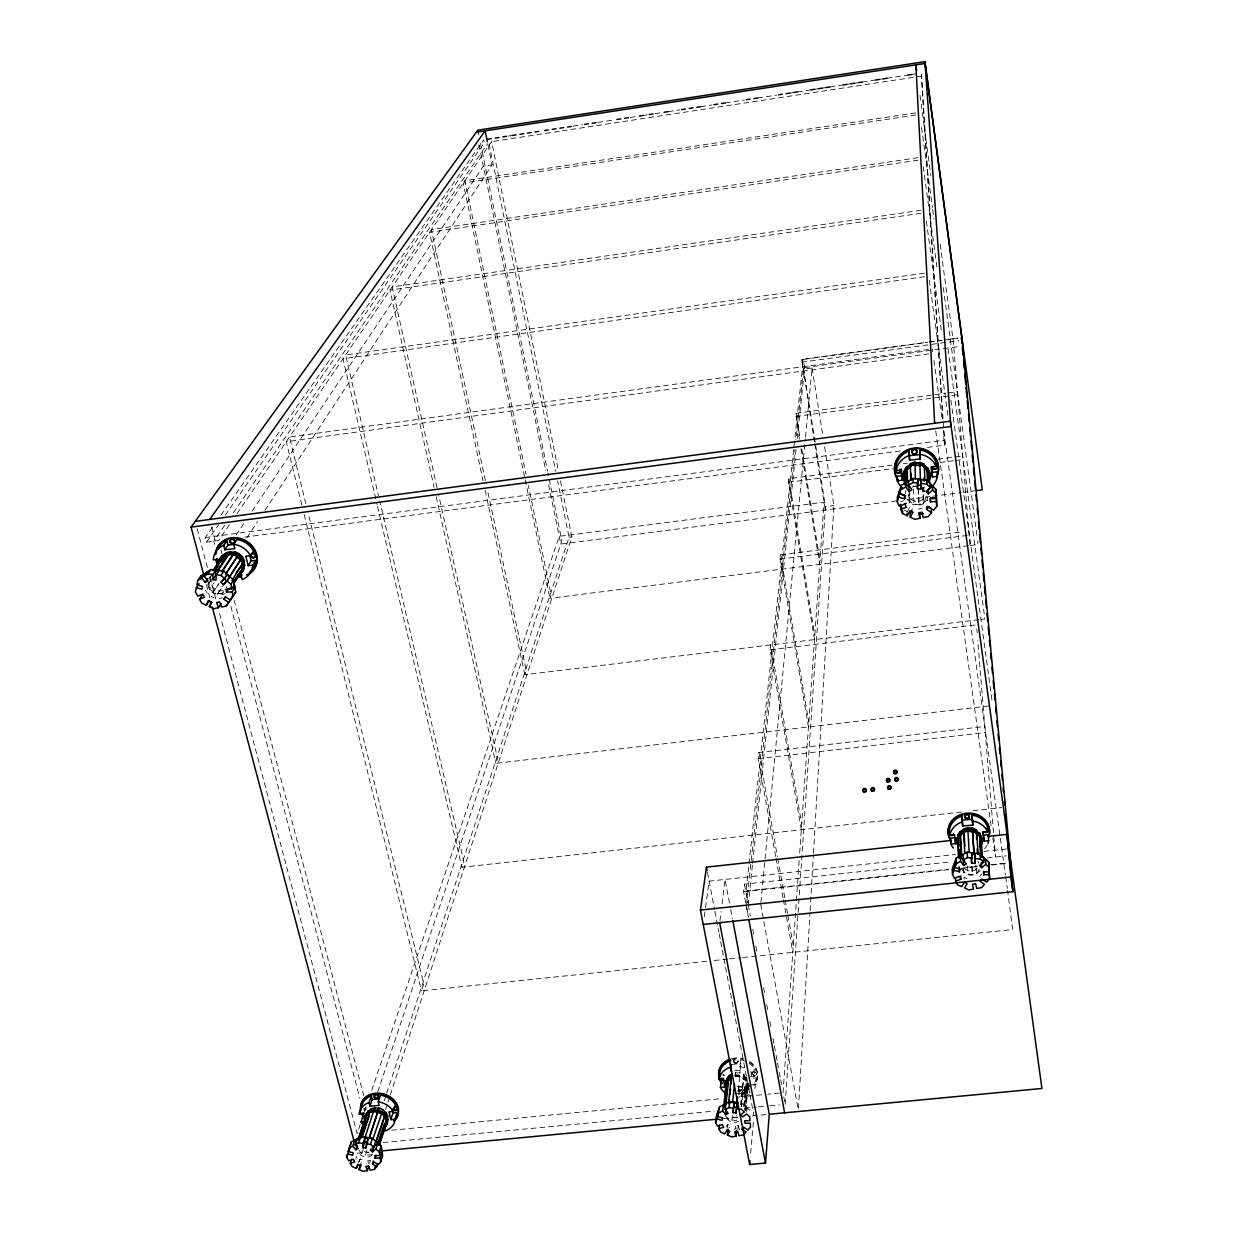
<?xml version="1.0" encoding="UTF-8"?>
<svg xmlns="http://www.w3.org/2000/svg" width="1233" height="1233" viewBox="0 0 1233 1233"><rect width="100%" height="100%" fill="white"/><g stroke="black" fill="none" stroke-linecap="round" stroke-linejoin="round"><path stroke-width="0.75" stroke-dasharray="5 3.75" d="M725.42 1115.603L727.886 1118.824L736.301 1120.828L736.841 1115.387M746.52 1081.202L739.6 1076.733L735.253 1076.44M735.346 1075.546L739.692 1075.839L746.612 1080.293M735.084 1072.833L739.97 1072.972L743.931 1074.652L740.54 1104.46L743.561 1107.28L746.874 1077.426L744.115 1106.864L745.657 1110.394L748.046 1084.67M744.902 1110.332L747.383 1083.715L747.892 1088.307L746.073 1091.544L742.898 1093.887L738.86 1094.38M738.952 1093.471L742.99 1092.977L746.165 1090.635L747.229 1087.352M739.23 1090.589L743.268 1090.095L741.649 1107.018M798.491 1108.467L809.989 912.605M810.112 910.678L813.379 854.993M813.487 853.066L833.909 505.515L824.353 445.236M905.515 493.662L905.716 490.58M785.19 1104.336L825.447 506.609L833.909 505.515M913.499 486.835L915.58 486.172M909.183 488.777L909.492 502.987L913.961 504.991L914.023 504.205L919.001 504.467L918.939 505.268L923.671 503.742L923.085 487.759M799.169 860.742L783.047 1092.762L767.774 1094.226M799.693 853.066L824.06 502.155L559.196 536.34L371.303 1091.652M963.281 868.541L963.482 872.347L967.689 874.166L972.375 874.474L976.829 873.195L976.32 865.581M756.461 1074.282A2.219 1.849 7.2 0 0 753.425 1072.217A2.219 1.849 7.2 0 0 752.931 1075.392A2.219 1.849 7.2 0 0 756.461 1074.282L756.538 1073.404A2.219 1.849 7.2 0 0 753.502 1071.323A2.219 1.849 7.2 0 0 753.009 1074.498A2.219 1.849 7.2 0 0 756.538 1073.404M754.596 1088.431A18.557 15.474 7.6 0 0 755.798 1084.547L756.399 1077.842L752.007 1078.197L750.681 1070.198L755.074 1069.843L754.473 1076.532L750.065 1076.887M750.666 1153.256L753.61 1119.472M757.54 1077.673L757.617 1076.779M752.068 1073.635L752.161 1072.756M745.086 1110.394L747.491 1084.47M745.826 1110.44L748.231 1084.516L746.427 1087.753L744.578 1110.162M748.909 1086.689L749.001 1085.78M746.689 1112.074L747.028 1108.313L744.917 1106.402M748.832 1094.596A18.557 15.474 7.6 0 1 744.67 1096.476L744.686 1086.057L735.269 1086.797M737.858 1129.459L738.228 1125.667L735.3 1126.161L734.93 1129.952M741.31 1104.737L744.085 1073.034M741.48 1106.109L741.773 1103.073L750.265 1110.717M760.9 902.402L805.303 438.871M805.488 436.96L812.085 368.004L803.454 369.176L795.932 439.842M738.844 1094.996L739.399 1088.97M734.575 1070.783L740.278 1070.321L740.309 1059.933A18.48 15.428 7.6 0 1 744.979 1061.135M738.29 1090.388L740.139 1071.369M740.278 1070.321L740.309 1059.933M735.222 1077.056L735.639 1072.679M731.893 1120.52L732.479 1114.447M737.997 1061.675L738.089 1060.796M752.407 865.242L748.385 903.512L746.073 890.997L803.361 359.389L927.139 342.389M752.608 863.331L796.025 449.906M797.227 438.424L804.671 367.619L803.361 359.389M733.573 1061.443L733.666 1060.565M727.254 1128.103L727.64 1124.326L730.368 1125.544L728.842 1128.118M746.597 903.943L794.915 449.398M745.734 903.018L743.638 891.675L744.47 884.123L950.92 861.852M775.665 856.442L758.203 758.649L758.881 752.515L984.813 726.484M801.311 829.732L770.132 649.791L770.687 644.72L801.712 824.014M808.447 726.977L780.057 559.073L780.535 554.804L963.112 531.731M814.52 639.603L788.473 482.288L788.873 478.666L892.014 465.18M799.385 439.241L796.025 413.348L946.035 393.188M814.381 441.799L801.928 359.435L927.617 342.173M719.918 920.82L721.089 911.418M722.014 903.881L725.066 879.422L730.368 907.611M704.243 916.92L705.261 909.384M705.523 907.503L709.129 881.148L955.452 854.484M385.575 1109.423L387.362 1103.936M387.963 1102.102L389.751 1096.615M390.337 1094.796L571.819 536.864L560.368 480.408M369.53 1163.104L370.439 1160.268L367.65 1160.746L366.725 1163.582M706.555 961.293L421.486 990.839L423.751 983.919L308.25 513.529M961.509 812.023L461.913 867.261L463.808 861.482L380.211 503.141M988.696 705.985L495.913 763.35L497.516 758.449L438.763 495.435M979.002 619.644L524.888 674.728L526.275 670.536L487.513 490.41M968.475 545.726L549.903 598.282L551.105 594.63L528.371 485.509M363.242 1149.433L361.546 1153.456L365.538 1155.105L367.295 1149.048M384.28 1100.699L386.068 1095.212M386.669 1093.378L569.076 537.218L557.609 480.839M359.204 1161.794L360.144 1158.958L362.856 1160.13L361.546 1162.627M377.791 1091.791L561.863 540.825L547.991 473.01M355.798 1159.02L356.738 1156.184M360.206 1124.419L357.138 1133.528L218.842 610.689M364.521 1111.673L366.371 1106.217M364.567 1110.517L365.708 1107.172L366.432 1110.27M358.187 1162.704L360.144 1158.958M907.134 511.834L909.877 506.917L912.913 508.366M726.114 1126.9L727.64 1124.326M225.007 593.643L222.171 594.583L225.1 589.251M219.058 583.24L213.047 592.41L217.47 594.321L223.45 585.136M217.47 594.321L222.418 585.922M213.047 592.41L218.595 584.272M246.97 537.727L257.543 521.667M264.941 510.416L492.059 164.914L487.667 143.398M211.614 578.894L207.545 584.997L209.564 589.127L214.126 582.546M207.545 584.997L211.398 580.466M209.132 579.14L211.151 576.104M236.135 535.03L244.689 522.253M252.179 511.079L483.351 166.224L492.059 164.914M229.461 524.672L218.58 540.563L206.512 542.15L205.294 537.526L213.001 526.522M237.075 513.544L491.628 141.625L558.457 470.991M224.668 525.366L213.756 541.195L214.727 544.924M233.391 512.681L487.621 143.644M206.512 542.15L218.595 524.78M225.192 515.317L484.353 142.735L483.752 139.807L219.613 517.089M979.742 876.262L981.73 874.074M209.487 577.244L212.646 574.331M209.564 589.127L213.586 591.917M909.492 502.987L909.923 493.585M923.671 503.742L923.101 503.156L926.846 500.089L926.707 496.545M361.546 1153.456L358.942 1150.327M963.482 872.347L963.882 868.094M976.829 873.195L980.374 870.544M900.614 501.8L903.388 500.721M372.412 1154.689L365.538 1155.105M219.274 598.514L222.325 597.851M918.477 509.013L921.822 508.304M508.489 136.031L512.296 135.46M573.145 126.167L582.67 124.718M597.882 122.391L614.99 119.771M630.217 117.459L639.727 116.01M643.518 115.424L647.325 114.839M654.939 113.683L664.448 112.234M668.255 111.648L679.66 109.907M700.591 106.716L711.996 104.975M725.312 102.94L744.331 100.043M757.648 98.008L776.667 95.095M789.983 93.076L793.775 92.49M797.581 91.905L810.898 89.87M814.705 89.3L818.512 88.714M822.303 88.129L826.11 87.558M829.917 86.973L843.233 84.938M847.04 84.368L850.847 83.782M854.639 83.197L858.445 82.626M862.252 82.041L875.569 80.006M879.376 79.421L883.167 78.85M886.974 78.265L907.904 75.074M911.696 74.489L917.414 73.626M493.709 141.302L560.476 131.13M562.248 130.852L921.621 76.061L921.205 73.04L942.659 419.097M915.687 112.897L464.872 180.712L526.013 474.212M915.795 115.023L463.269 183.054L524.811 478.034M918.123 157.654L431.396 229.615L485.494 481.04M918.246 160.151L429.531 232.343L483.105 480.839M920.989 210.304L392.186 286.919L437.083 487.929M921.143 213.263L389.982 290.125L434.124 487.297M924.396 273.156L345.625 354.934L378.454 495.635M924.596 276.716L343.005 358.772L377.098 504.59M929.512 341.911L940.949 340.339M948.562 339.291L958.087 337.981M929.05 342.127L942.382 340.293M944.278 340.031L959.521 337.934M801.635 362.178L958.611 340.647M928.541 349.494L289.462 437.006L305.954 504.205M804.671 367.619L960.63 346.273M928.788 353.856L286.256 441.691L301.9 505.191M947.93 392.942L957.425 391.662M795.686 416.477L957.687 394.745M205.294 537.526L943.969 440.243L943.368 430.641M244.658 537.141L900.784 450.908M927.478 447.409L944.648 445.144L921.621 76.061M903.481 463.685L907.288 463.192M937.851 459.185L962.68 455.948M788.473 482.288L892.8 468.679M940.209 462.498L953.494 460.757M955.39 460.51L962.973 459.524M569.076 537.218L571.819 536.864M896.391 500.906L560.784 544.061L548.069 481.995M907.827 499.427L930.715 496.483M932.626 496.236L961.216 492.568M963.127 492.321L974.579 490.842M780.057 559.073L969.169 535.214M970.386 545.479L978.031 544.524L977.707 540.979M980.913 619.413L984.72 618.951L984.35 614.851L947.93 347.814M770.132 649.791L976.49 624.807M758.203 758.649L985.306 732.556M972.991 810.744L1001.705 807.569M984.104 851.386L1008.918 848.705M987.248 857.937L1006.513 855.856M746.073 890.997L948.824 869.219M966.04 867.369L977.507 866.136M990.9 864.687L1006.205 863.054M743.638 891.675L949.795 869.527M961.262 868.294L976.521 866.66M991.794 865.011L1007.068 863.377M714.215 960.492L727.609 959.104M729.52 958.904L741.002 957.717M742.913 957.517L1012.678 929.559L1007.561 890.303M391.508 1130.229L721.937 1098.618M739.122 1096.969L765.863 1094.411M383.078 1142.544L714.339 1111.072M744.979 1108.159L756.476 1107.064M758.387 1106.88L767.959 1105.97M769.87 1105.785L779.441 1104.876M357.262 1153.225L368.775 1152.131M723.571 1118.578L738.921 1117.129M752.346 1115.865L769.269 1114.262M731.477 1064.418L740.941 1063.663M751.406 1084.901L755.798 1084.547M734.591 1093.532L744.054 1092.792M918.446 486.943L913.545 486.064M217.44 593.582L222.14 593.844M210.982 596.495L213.987 597.882M966.888 878.62L964.052 877.31L964.237 880.67M904.066 510.061L907.118 511.51M743.268 1090.095L746.427 1087.753M743.376 1075.053L746.335 1077.827M961.016 868.818L964.098 871.901M906.825 499.011L910.124 502.463M926.846 500.089L927.416 500.675L927.278 497.13M205.418 590.114L207.159 593.196M367.65 1160.746L368.682 1163.536M738.228 1125.667L739.523 1129.983M735.3 1126.161L736.163 1129.043M197.172 528.772L207.915 569.399M209.98 577.198L215.883 599.531M206.358 584.719L209.81 597.712M221.015 549.872L221.986 553.602M234.178 600.178L363.766 1095.798M211.629 526.861L215.975 543.491M230.848 606.389L359.836 1098.11M304.197 514.531L421.486 990.839M377.545 506.47L461.913 867.261M436.22 496.699L495.913 763.35M485.124 490.256L524.888 674.728M525.212 479.914L549.903 598.282M477.818 130.174L478.974 135.815M480.516 143.352L547.606 471.129M478.943 144.723L545.757 470.713M489.1 143.937L555.698 471.438M707.449 872.394L714.539 909.522M714.909 911.418L718.885 932.225M719.24 934.121L720.319 939.793M720.689 941.688L743.453 1060.858M743.823 1062.738L749.602 1093.008M749.957 1094.904L753.933 1115.711M730.722 909.492L732.494 918.878M744.47 884.123L747.938 902.941M748.292 904.822L750.388 916.119M752.824 929.297L753.856 934.938M755.952 946.235L757 951.876M763.612 987.633L764.66 993.289M766.741 1004.571L767.789 1010.228M769.87 1021.525L770.918 1027.166M773.014 1038.463L774.047 1044.104M774.401 1045.985L775.788 1053.521M776.143 1055.402L777.191 1061.043M777.53 1062.923L778.932 1070.46M779.271 1072.34L780.319 1077.981M780.674 1079.861L781.707 1085.518M783.803 1096.8L784.851 1102.456M746.736 907.735L748.493 917.182M746.088 904.899L748.184 916.242M760.715 904.328L798.367 1110.378M758.881 752.515L777.422 856.565M777.761 858.461L784.851 898.179M785.19 900.075L787.548 913.314M787.887 915.21L793.281 945.464M776.004 858.322L783.063 897.809M783.402 899.689L792.804 952.354M780.535 554.804L808.786 722.137M744.686 1086.057L745.318 1089.741A18.48 15.428 7.6 0 0 749.448 1087.86M788.873 478.666L814.797 635.457M796.025 413.348L800.017 437.931M801.866 449.274L819.991 560.815M800.926 448.72L819.729 564.406M801.928 359.435L825.54 506.871M814.689 443.695L825.324 510.046M812.085 368.004L822.858 435.819M935.724 430.841L991.486 828.499M992.812 838.024L995.493 857.043L977.769 640.42M929.266 280.23L947.9 415.413M933.951 360.406L942.166 419.497M943.754 430.934L1005.45 875.045M1005.712 876.956L1007.299 888.392M943.969 440.243L944.648 445.144M923.224 166.625L937.003 267.715M926.353 221.169L941.75 333.449M950.874 400.062L992.087 700.745M920.003 95.388L930.853 175.471M940.147 244.119L953.309 341.371L970.094 546.481M921.56 127.569L932.425 207.576M932.687 209.487L933.982 219.012M943.291 287.597L977.199 537.172M923.733 486.989L924.288 491.597L924.118 487.02M976.829 628.922L977.137 632.76M975.796 865.057L976.305 872.671M971.943 866.167L972.421 873.781M971.881 866.861L972.375 874.474M967.288 865.874L967.689 874.166M932.364 348.97L932.518 351.883M208.115 580.666L208.346 585.043M922.531 487.174L923.101 503.156M918.493 488.468L919.001 504.467M918.446 489.254L918.939 505.268M913.545 488.977L913.961 504.991M908.844 497.778L908.783 494.618A8.539 7.907 -1.9 0 0 925.135 496.498M739.646 1066.591A18.557 15.474 7.6 0 1 744.347 1067.793M752.022 1072.941A18.557 15.474 7.6 0 1 754.473 1076.532M756.399 1077.842A18.48 15.428 7.6 0 1 753.717 1084.038M749.186 1063.293A18.48 15.428 7.6 0 1 755.074 1069.843M749.618 1061.474A19.574 16.353 7.6 0 1 754.01 1084.562M749.155 1088.323A19.574 16.353 7.6 0 1 737.92 1090.696M731.724 1058.592A19.574 16.353 7.6 0 1 743.499 1058.746M749.541 1062.368A19.589 16.353 7.6 0 1 753.933 1085.456M749.063 1089.217A19.589 16.353 7.6 0 1 737.843 1091.59M731.631 1059.471A19.589 16.353 7.6 0 1 743.422 1059.64M738.274 1088.277A2.204 1.849 7.5 0 1 741.696 1087.444A2.204 1.849 7.5 0 1 741.619 1090.465A2.204 1.849 7.5 0 1 738.243 1089.232M722.615 1074.806A2.219 1.849 8 0 1 723.91 1075.762M723.232 1074.143A2.219 1.849 8 0 1 724.249 1075.823M738.798 1121.198A7.583 6.288 7.7 0 1 726.545 1116.836M737.581 1117.298A7.568 6.273 7.7 0 1 730.075 1116.374M748.662 1084.084A11.898 9.926 7.6 0 1 739.569 1095.536M734.529 1075.885A11.898 9.926 7.6 0 1 747.614 1081.603M748.739 1083.19A11.898 9.926 7.6 0 1 739.646 1094.627M734.621 1074.991A11.898 9.926 7.6 0 1 747.707 1080.694M223.99 591.362A8.292 7.259 28.2 0 1 212.045 592.133A8.292 7.259 28.2 0 1 211.444 580.882M223.158 590.376A8.261 7.244 28.3 0 1 211.197 582.531M226.98 586.322A8.261 7.244 28.3 0 1 226.148 588.018M987.217 844.929A19.682 17.139 0.1 0 1 984.52 848.736M979.11 869.234A8.061 6.982 0.3 0 1 970.032 875.183A8.061 6.982 0.3 0 1 963.143 867.308M977.214 868.402A8.03 6.966 0.3 0 1 964.468 868.309M978.324 861.497A8.03 6.966 0.3 0 1 978.848 863.27M925.844 497.67A8.569 7.937 -1.9 0 1 915.148 504.359A8.569 7.937 -1.9 0 1 909.415 493.709M922.546 490.349A8.569 7.937 -1.9 0 1 924.134 491.813M912.019 487.282A8.539 7.907 -1.9 0 1 913.961 486.234M363.797 1109.469A2.173 1.772 16.2 0 1 365.322 1110.116M363.535 1108.606A2.173 1.772 16.2 0 1 365.97 1109.623M372.058 1154.797A7.429 6.026 15.8 0 1 364.614 1156.862A7.429 6.026 15.8 0 1 358.711 1151.637M369.006 1152.362A7.413 6.011 15.8 0 1 362.024 1149.911M738.891 1089.201A2.204 1.834 7.5 0 0 742.59 1088.6A2.204 1.834 7.5 0 0 739.97 1086.165A2.204 1.834 7.5 0 0 738.891 1089.201M734.205 1062.8A2.219 1.865 7.7 0 0 737.92 1062.152A2.219 1.865 7.7 0 0 735.238 1059.733A2.219 1.865 7.7 0 0 734.205 1062.8M734.298 1061.921A2.219 1.865 7.7 0 0 738.012 1061.274A2.219 1.865 7.7 0 0 735.33 1058.854A2.219 1.865 7.7 0 0 734.298 1061.921"/><path stroke-width="1.5" d="M212.8 579.695L212.893 574.455L215.544 570.478L218.796 570.864L216.145 574.84L216.052 580.096L212.8 579.695L215.451 575.703L215.544 570.478M735.577 1102.872L732.649 1102.04L729.89 1102.795M736.07 1112.983L737.164 1102.965L734.144 1102.579L733.049 1112.598L736.07 1112.983L737.072 1102.348M366.71 1145.272L365.785 1148.077L362.841 1147.707L363.057 1143.423L373.522 1111.488L369.669 1112.567L361.084 1138.229M364.706 1142.082L364.922 1137.812L367.866 1138.182L367.65 1142.452L364.706 1142.082L362.841 1147.707M365.785 1148.077L367.866 1138.182M905.238 484.769L905.407 473.272L904.575 473.225L906.733 469.11L907.288 469.696L910.956 466.66L910.401 466.074L915.056 464.564L914.994 465.35L919.91 465.612L919.957 464.826L924.365 466.814L923.733 467.338L926.985 470.744L927.617 470.235L929.189 474.535L928.418 476.015M910.386 465.473L910.355 463.562L914.978 462.051L914.932 462.837L919.818 463.084L919.88 462.313L924.272 464.302L924.904 480.546M951.444 840.428L706.447 867.138L700.436 910.077L749.679 1164.522L765.493 1163.073L769.269 1114.262L732.849 920.758M958.411 837.947L957.841 835.234L959.043 857.567M958.704 846.439L958.704 839.966M963.528 831.535L963.389 829.008L967.766 827.728L972.359 828.021L976.49 829.824L978.154 853.976M974.008 854.731L972.59 831.35L976.721 833.154L976.521 839.365M749.679 1164.522L750.003 1160.777M728.071 1129.397L727.485 1135.084L731.601 1136.903L736.039 1136.163L736.594 1130.476M737.041 1102.98L737.611 1096.954M732.618 1102.672L734.483 1084.069M731.477 1064.418L730.784 1071.076L730.491 1064.033M728.518 1103.165L731.184 1077.55L731.077 1083.869M729.027 1103.643L729.397 1100.052M729.967 1094.657L730.522 1089.263M725.204 1109.608L725.805 1103.997L723.293 1105.323L722.692 1110.933L725.698 1114.74L728.21 1113.414L725.204 1109.608L729.011 1107.619L729.643 1101.531L738.305 1102.626M725.189 1099.713L725.59 1096.045M726.36 1088.708L726.761 1085.04M725.281 1105.554L728.102 1079.014L727.054 1082.312M725.99 1104.229L728.518 1080.385L731.693 1078.027M725.698 1114.74L726.283 1109.099M724.095 1080.416L721.182 1080.647L720.442 1087.352L724.819 1087.013L725.189 1083.653M723.848 1105.23L726.622 1079.384L728.41 1076.147L731.57 1073.789L731.786 1077.133M724.696 1099.651L726.807 1086.843M717.467 1113.322L716.851 1118.963L721.968 1120.381L722.785 1117.977L717.668 1116.559L719.563 1106.849L729.643 1101.531M727.485 1135.084L729.797 1131.216L727.054 1129.998L724.757 1133.867L720.627 1132.048L718.885 1128.765L719.301 1124.989M718.885 1128.765L723.725 1127.162L722.338 1124.527L717.498 1126.145L715.602 1122.585L716.296 1116.466L719.563 1106.849M717.668 1116.559L718.284 1110.933M724.819 1087.013L723.447 1079.014L719.055 1079.353L719.81 1072.679A18.48 15.428 7.6 0 1 730.845 1060.704M734.144 1102.579L733.62 1106.972L736.625 1107.342M733.049 1112.598L733.589 1108.19L729.011 1107.619M917.321 484.908L918.107 479.36L921.513 479.76L920.866 489.1L917.444 488.7L917.321 484.908L920.727 485.309L920.866 489.1M917.444 488.7L918.107 479.36M920.727 485.309L921.513 479.76M971.496 856.426L972.02 853.174L975.226 853.575L974.764 863.424L971.558 863.038L971.234 858.045M971.558 863.038L972.02 853.174M975.226 853.575L974.764 863.424M199.037 583.641L196.324 587.648L195.4 591.994L197.789 596.186L202.736 594.152L204.493 597.25L199.546 599.269L201.734 603.137L206.296 605.218L208.963 601.149L211.968 602.521M232.945 596.017L228.706 602.459L223.851 599.269L225.516 596.88L230.371 600.07L235.688 592.087L233.7 580.019L223.897 571.11L210.874 569.554L200.779 576.104L197.85 580.419L196.926 584.781L202.505 586.353L201.888 589.235L196.324 587.648M200.085 579.387L200.779 576.104M368.744 1166.372L367.357 1170.626L363.118 1171.35L359.019 1169.562L360.976 1165.802L358.264 1164.63L356.306 1168.391L352.206 1166.603L350.295 1163.413L354.857 1161.856L353.332 1159.297L348.769 1160.854L346.704 1157.402L347.644 1153.888L352.684 1155.275L353.316 1152.932L348.276 1151.545L349.216 1148.015L352.73 1146.089L354.642 1140.463L356.969 1139.184L355.073 1144.794L358.233 1148.493L355.89 1149.788L352.73 1146.089M348.785 1151.283L351.297 1141.928L360.637 1136.78L372.458 1138.275L381.167 1145.734L382.692 1155.598L380.75 1161.748L378.361 1164.63L374.015 1161.948L372.428 1163.86L376.774 1166.557L374.385 1169.439L370.162 1170.163L368.605 1165.94L365.8 1166.418L367.357 1170.626M395.053 1119.302L397.18 1112.582L392.973 1112.906L390.815 1119.641L395.053 1119.302A18.187 14.842 15.9 0 1 385.097 1130.892L384.249 1127.301M390.815 1119.641L388.996 1111.842L393.235 1111.503L395.377 1104.799A18.11 14.796 15.9 0 0 380.458 1095.135L378.254 1101.809L379.101 1105.431L369.977 1106.171L369.114 1102.533L371.364 1095.875L372.227 1099.482L369.977 1106.171M380.165 1158.034L375.048 1158.126L374.678 1155.66L379.795 1155.568L381.598 1149.911L381.968 1152.362L380.165 1158.034L380.75 1161.748M376.774 1166.557L377.683 1163.705M379.379 1145.226L387.732 1119.256L387.64 1115.742L378.115 1145.272M379.795 1155.568L379.209 1151.838L381.167 1145.734M374.385 1169.439L375.371 1166.356M366.001 1143.808L370.455 1144.378L373.753 1147.183L370.254 1150.035L372.443 1151.884L375.926 1149.033L384.388 1123.54M372.428 1163.86L373.337 1161.024M378.654 1145.164L385.79 1123.001L386.422 1119.518L384.727 1116.142L376.466 1140.433M379.009 1144.779L383.679 1130.276M384.264 1128.472L385.79 1123.001M375.048 1158.126L375.973 1155.29M372.443 1151.884L375.572 1141.542L377.745 1143.407L374.277 1146.243M384.526 1115.634L385.96 1112.351L387.64 1115.742M385.96 1112.351L375.88 1142.236M373.522 1111.488L381.675 1113.414L372.782 1139.492L369.284 1137.443L378.993 1108.02L382.908 1109.654L381.475 1112.906L378.053 1111.488M370.455 1144.378L372.458 1138.275M359.019 1169.562L360.899 1163.89M364.999 1137.134L369.299 1138.059L376.419 1116.451M377.021 1114.647L378.993 1108.02M373.83 1110.594L374.786 1107.727L370.933 1108.806L369.962 1111.673L373.198 1110.763M356.306 1168.391L357.724 1164.122M362.209 1136.888L369.438 1115.295M357.801 1140.124L365.554 1117.113M350.295 1163.413L351.729 1159.159M358.726 1138.737L368.035 1111.087L359.265 1139.215M359.05 1138.645L365.384 1119.78M355.89 1149.788L357.308 1145.549M355.073 1144.794L358.603 1142.868L360.637 1136.78M912.004 510L910.17 513.282L910.247 517.166L914.84 519.355L919.895 518.292L918.6 512.882L921.96 512.173L923.255 517.598L928.31 516.535L931.485 512.712L926.707 509.352L928.803 506.825L933.581 510.185L936.756 506.362L936.541 501.569L930.514 501.846L930.36 498.656L936.386 498.379L935.97 489.439L926.646 480.053L912.959 478.45L901.338 485.417L897.239 497.608L897.27 501.754L899.273 506.177L906.224 503.434M898.78 493.354L899.797 490.318L899.843 494.125L905.592 495.774L904.56 498.81L898.811 497.161L898.78 493.354L903.065 494.587M897.27 501.754L898.811 497.161M899.843 494.125L901.338 485.417M363.689 1125.467A18.187 14.842 15.9 0 1 361.084 1121.984L363.35 1115.264M348.276 1151.545L351.297 1141.928M346.704 1157.402L349.571 1148.231M365.292 1121.645L363.427 1113.861L359.219 1114.2L361.5 1107.496A18.11 14.796 15.9 0 1 371.364 1095.875M715.602 1122.585L716.851 1118.963M983.734 874.752L983.626 871.947L989.298 871.777L988.712 862.114L980.035 853.745L967.165 852.173L956.176 858.153L952.215 868.833L952.477 874.274L954.327 878.189L959.551 876.355L960.908 879.252L955.683 881.071L957.378 884.693L961.694 886.666L964.329 882.366L967.181 883.676L964.545 887.976L968.845 889.964L973.608 889.085L972.436 884.308L975.596 883.737L976.767 888.515L981.545 887.637L984.55 884.323L980.096 881.318L982.085 879.114L986.539 882.134L989.56 878.805L989.405 874.582L983.734 874.752L983.487 871.392M952.477 874.274L953.972 870.251L953.725 865.242M953.972 870.251L959.351 871.777L960.353 869.111L954.959 867.585L956.454 863.547L956.176 858.153M221.817 558.395L222.865 555.821L223.45 556.376M233.314 581.729L242.963 567.997L241.391 571.865L240.805 571.326M241.807 571.233L242.855 568.644M243.641 567.889L244.689 565.3L243.702 560.969L244.488 561L242.531 556.931L239.11 553.694L234.763 551.798L222.017 571.11M206.296 605.218L208.315 600.563L211.336 601.935L209.317 606.605L213.879 608.686L218.488 607.699L221.108 603.615M366.509 1114.247L368.035 1111.087M365.245 1118.023L367.064 1113.969M386.206 1122.4L387.732 1119.256M910.355 463.562L910.91 464.132L907.226 467.168L906.687 466.598L904.529 470.698L905.361 470.729M905.993 469.881L904.56 472.624L904.745 483.521M900.707 505.592L900.753 509.445L902.602 513.529L907.195 515.718L909.969 510.786L913.021 512.234L910.247 517.166M957.841 835.234L959.906 831.643L963.898 829.532M960.045 834.186L957.979 837.777L958.765 837.824M218.488 607.699L216.654 602.567L219.705 601.92L221.555 607.037L226.178 606.05L235.688 592.087M252.703 565.176L255.724 560.399L251.131 560.907L248.08 565.685L252.703 565.176A20.237 17.817 28.5 0 1 242.161 579.556L241.113 575.194L237.815 575.549M232.158 591.932L234.732 587.894L234.239 584.889L231.665 588.912L226.04 589.158L226.548 592.164L232.158 591.932L232.914 596.464M226.548 592.164L229.138 588.126M237.229 576.335L238.277 574.717M248.08 565.685L245.845 556.222L250.469 555.713L253.505 550.966A20.144 17.74 28.6 0 0 236.89 539.561L233.761 544.246L234.809 548.654L224.838 549.764L223.789 545.356L226.949 540.671L227.997 545.048L224.838 549.764M234.116 581.776L242.963 567.997M243.379 567.35L244.689 565.3M223.851 599.269L225.577 596.556M233.515 584.165L243.117 569.168M231.943 580.466L242.762 563.681L240.789 559.597L229.4 576.813M244.488 561L243.163 563.049L241.206 558.965M231.665 588.912L230.91 584.365L233.7 580.019M236.042 572.836L242.762 563.681M228.968 577.83L242.531 556.931M227.211 581.005L229.8 577.013L227.365 574.794L221.015 582.361L223.466 584.596L227.211 581.005L230.91 584.365M209.317 606.605L211.09 603.877M223.466 584.596L229.8 577.013M225.469 574.532L239.11 553.694M221.015 582.361L227.365 574.794M225.916 573.53L237.368 556.36L233.006 554.465L228.413 554.942L217.362 571.588M238.586 554.187L237.26 556.222L233.469 554.573L234.763 551.798M216.145 574.84L221.061 575.426L223.897 571.11M222.063 571.85L232.004 556.792M199.546 599.269L202.227 595.215M217.316 570.833L228.12 553.802M214.388 570.031L221.663 559.042L224.776 556.175L224.19 555.621L228.413 554.942M214.064 570.756L225.963 552.954L230.155 551.552L234.809 552.538M215.667 569.816L218.688 565.3M220.692 562.279L223.712 557.763M212.924 570.648L222.865 555.821M205.233 582.423L207.761 580.789L204.185 576.335L206.867 572.343L201.657 577.969L205.233 582.423L207.915 578.416M204.185 576.335L207.992 573.869L210.874 569.554M226.178 606.05L228.706 602.459M209.687 519.463L485.124 130.837L487.312 141.595M203.892 575.426L191.069 527.123L477.818 130.174L924.95 61.65L981.884 486.727L982.192 489.871L976.474 490.595M930.329 487.682L925.875 491.489L928.202 493.832L932.672 490.025L932.487 486.234L930.175 483.891L930.329 487.682L926.815 484.137L921.652 483.536M932.487 486.234L928.048 490.025L928.202 493.832M924.272 464.302L923.64 464.81L926.877 468.216L927.509 467.692L928.865 471.422M368.544 1111.55L370.933 1108.806M382.908 1109.654L385.451 1112.752M381.675 1113.414L384.234 1116.528M982.686 861.574L985.491 859.386L983.333 857.305L983.687 862.299L979.464 865.597L981.638 867.678L985.861 864.395L985.491 859.386M961.663 854.454L960.599 835.496L963.574 832.337L967.967 831.057L972.529 832.044M976.104 832.121L976.49 829.824M980.482 855.64L979.511 832.861L980.959 836.683L982.424 857.166M197.85 580.419L201.657 577.969M905.7 483.12L908.598 481.379L908.675 485.155L911.927 489.855L909.014 491.597L905.762 486.896L905.7 483.12L908.937 487.806L909.014 491.597M901.385 489.516L905.762 486.896M908.675 485.155L913.052 482.535L918.231 483.136M960.322 856.319L963.05 854.839L963.343 859.817L966.348 863.994L963.605 865.474L960.584 861.312L960.322 856.319L963.327 860.48L963.605 865.474M956.454 863.547L960.584 861.312M963.343 859.817L967.489 857.567L972.344 858.153M718.901 1112.937L722.692 1110.933M900.753 509.445L906.301 507.287L904.822 504.02M919.756 514.084L923.116 513.375M923.116 513.699L919.772 514.408L919.895 518.292M476.37 132.178L925.089 63.469L962.141 340.154M487.559 139.221L491.366 138.651M495.173 138.065L498.98 137.48M502.787 136.909L506.578 136.324M512.296 135.46L516.088 134.875M519.894 134.289L523.701 133.719M527.508 133.133L531.315 132.548M535.107 131.977L538.913 131.392M544.616 130.513L548.423 129.943M552.23 129.357L556.037 128.771M559.844 128.201L563.635 127.615M567.442 127.03L571.249 126.46M584.565 124.425L588.372 123.839M592.179 123.269L595.971 122.683M616.901 119.493L620.708 118.907M624.499 118.322L628.306 117.752M639.727 116.01L643.518 115.424M649.236 114.546L653.028 113.975M664.448 112.234L668.255 111.648M681.572 109.614L685.363 109.043M689.17 108.458L692.977 107.872M696.784 107.302L700.591 106.716M713.892 104.682L717.698 104.096M721.505 103.526L725.312 102.94M746.227 99.75L750.034 99.164M753.841 98.578L757.648 98.008M778.562 94.818L782.369 94.232M786.176 93.646L789.983 93.076M793.775 92.49L797.581 91.905M810.898 89.87L814.705 89.3M818.512 88.714L822.303 88.129M826.11 87.558L829.917 86.973M843.233 84.938L847.04 84.368M850.847 83.782L854.639 83.197M858.445 82.626L862.252 82.041M875.569 80.006L879.376 79.421M883.167 78.85L886.974 78.265M907.904 75.074L911.696 74.489M195.215 521.374L950.412 421.147L1041.931 1088.477L769.608 1114.231M191.069 527.123L950.797 426.51L924.95 61.65M920.172 454.53L920.311 458.984L909.553 460.186L909.445 455.732L920.172 454.53L919.602 449.891A20.791 19.343 -2.3 0 1 935.893 461.897L936.124 466.382L931.131 466.937L932.333 476.94L937.327 476.385L937.08 471.854L932.117 472.409L932.333 476.94M227.997 545.048L234.624 544.323M909.445 455.732L908.875 451.093A20.791 19.343 -2.3 0 0 895.959 466.367L895.99 470.852L900.969 470.297L902.217 480.269L897.254 480.824L897.208 476.292L902.155 475.738M987.803 836.452L1006.945 834.371L1012.91 891.69L703.211 924.442M700.436 910.077L1010.875 876.987L1012.91 891.69M382.199 1150.867L717.822 1119.117M962.665 826.018L962.326 820.13L972.421 819.205L972.806 825.093L962.665 826.018L961.817 816.046A19.589 17.077 0.1 0 0 949.518 829.362L949.795 835.28L954.496 834.849L955.575 843.665L950.89 844.096L950.612 838.147L955.282 837.716L955.575 843.665M972.806 825.093L971.928 815.105A19.589 17.077 0.1 0 1 987.186 825.894L987.648 831.813L982.932 832.244L983.98 841.076L988.681 840.644L988.219 834.695L983.549 835.126L983.117 831.612M372.227 1099.482L379.487 1098.911M361.084 1121.984L363.889 1121.768M936.34 497.731L930.345 498.009L930.514 501.846M231.003 588.049L234.732 587.894M904.282 477.772L905.114 477.818M220.306 562.418L219.505 562.371L221.077 558.487L221.663 559.042M958.812 838.625L958.026 838.579L960.599 835.496M980.42 839.981L981.206 840.027L979.742 836.205L976.12 833.616M958.519 857.798L957.702 842.586L958.488 842.632M726.961 1083.206L728.518 1080.385M379.009 1108.621L374.786 1107.727M207.992 573.869L212.893 574.455M975.55 858.538L980.405 859.139L983.687 862.299M736.61 1108.575L741.187 1109.145L744.393 1112.043L740.571 1114.971L742.682 1116.882L746.52 1113.938L749.71 1116.821L750.034 1120.658L744.732 1120.751L744.948 1123.294L750.25 1123.186L750.573 1127.008L747.892 1129.983L743.576 1127.224L741.804 1129.197L746.104 1131.956L743.422 1134.93L738.983 1135.67L737.673 1131.339L734.745 1131.832L736.039 1136.163M358.603 1142.868L363.057 1143.423M927.74 506.331L931.316 508.844L931.485 512.712M375.926 1149.033L379.209 1151.838M369.669 1112.567L366.756 1114.863M221.061 575.426L224.76 578.786M223.635 578.369L226.071 580.573M236.844 556.854L240.265 560.09M985.861 864.395L989.128 867.539M932.672 490.025L936.171 493.57M975.904 830.271L978.91 833.323M354.642 1140.463L356.738 1142.914M723.293 1105.323L725.297 1107.851M385.02 1115.233L386.715 1118.624M900.275 504.312L901.785 507.657M957.702 842.586L958.688 845.129M904.452 475.815L904.39 484.739M928.048 470.867L929.173 473.934M212.276 607.006L353.809 1140.217M218.673 562.464L217.917 559.32L213.309 559.828A20.237 17.817 28.5 0 1 223.789 545.356M249.652 554.634L251.131 560.907M392.248 1109.808L392.973 1112.906M706.447 867.138L707.11 870.637M719.671 922.7L765.493 1163.073M748.893 920.018L784.62 1112.813M916.658 70.589L915.872 64.871L934.66 423.243M961.863 341.002L961.416 337.672L961.956 343.421M901.323 469.11L901.955 474.089M908.875 451.093L909.553 460.186M919.602 449.891L920.311 458.984M961.817 816.046L962.326 820.13M931.516 467.43L932.117 472.409M971.928 815.105L972.267 817.833M961.894 337.457L1011.075 867.739M962.31 347.259L963.019 354.919M963.543 360.668L964.252 368.328M964.792 374.077L965.67 383.663M966.025 387.486L966.919 397.072M967.273 400.895L967.982 408.57M968.521 414.319L969.23 421.979M969.755 427.728L970.463 435.388M971.003 441.137L971.712 448.797M972.236 454.545L972.945 462.205M973.484 467.954L974.193 475.614M974.717 481.363L975.426 489.039M975.966 494.787L976.505 500.521M977.214 508.196L977.738 513.945M978.447 521.605L979.156 529.265M979.696 535.014L980.405 542.674M980.929 548.423L981.468 554.172M981.992 559.921L982.701 567.581M983.24 573.33L983.949 580.99M984.473 586.738L985.198 594.414M985.722 600.163L986.431 607.823M986.97 613.572L987.679 621.232M988.203 626.981L988.912 634.641M989.452 640.389L989.976 646.138M990.685 653.798L991.224 659.547M991.933 667.207L992.457 672.956M993.166 680.631L993.89 688.291M994.415 694.04L994.954 699.789M995.663 707.449L996.187 713.198M996.896 720.858L997.435 726.607M998.144 734.267L998.668 740.016M999.377 747.676L999.917 753.425M1000.626 761.1L1001.15 766.834M1001.859 774.509L1002.398 780.258M1003.107 787.918L1003.462 791.756M1004.356 801.327L1004.71 805.164M1005.589 814.736L1005.943 818.573M1006.652 826.233L1007.191 831.982M1007.9 839.642L1008.424 845.391M1009.133 853.051L1009.488 856.889M1006.945 834.371L1010.875 876.987M988.912 866.753L989.56 878.805M983.549 835.126L983.98 841.076M980.867 844.035L981.406 851.726M980.821 845.761L981.36 853.328M979.511 832.861L981.221 857.074M981.283 862.668L981.638 867.678M980.035 853.745L980.405 859.139M977.153 848.782L977.538 854.438M972.359 828.021L972.529 830.564M972.59 831.35L974.07 854.022M967.766 827.728L969.2 852.542M967.165 852.173L967.489 857.567M964.098 832.861L964.869 846.146M963.574 832.337L964.792 853.144M959.906 831.643L961.247 855.81M959.428 850.015L959.844 857.598M960.738 875.892L960.908 879.252M958.904 850.246L959.305 857.844M959.089 866.753L959.351 871.777M936.201 494.556L936.541 501.569M954.696 862.591L954.959 867.585M955.513 877.711L955.683 881.071M936.756 506.362L935.97 489.439M241.961 563.651L242.177 567.951M929.081 471.992L929.574 483.089M927.509 467.692L928.125 482.257M926.954 470.143L927.401 481.024M926.646 480.053L926.815 484.137M926.615 506.778L926.707 509.352M988.712 862.114L989.143 873.349M924.134 477.587L924.257 481.07M919.88 462.313L920.419 481.07M914.978 462.051L915.395 479.051M912.959 478.45L913.052 482.535M911.125 473.395L911.295 480.377M910.401 466.074L910.725 479.791M907.272 469.095L907.519 481.702M906.687 466.598L906.995 482.874M907.149 513.128L907.195 515.718M905.407 473.272L905.608 484.816M904.498 494.988L904.56 498.81M902.171 477.248L902.217 480.269M902.556 510.739L902.602 513.529M894.649 772.983A1.665 1.48 2.1 0 1 893.956 770.717A1.665 1.48 2.1 0 1 896.591 770.733A1.665 1.48 2.1 0 1 895.929 772.983M889.178 781.028A1.665 1.464 2.5 0 1 886.573 780.304A1.665 1.464 2.5 0 1 888.222 778.393A1.665 1.464 2.5 0 1 889.702 780.427M725.112 1092.993A18.557 15.474 7.6 0 1 720.442 1087.352M719.055 1079.353A18.557 15.474 7.6 0 1 730.136 1067.346M722.091 1082.928A19.574 16.353 7.6 0 1 730.152 1059.07M721.983 1083.822A19.589 16.353 7.6 0 1 730.059 1059.948M722.97 1078.228A2.219 1.849 8 0 1 721.29 1078.289M719.795 1076.856A2.219 1.849 8 0 1 720.457 1075.114M726.499 1089.864A11.898 9.926 7.6 0 1 731.601 1076.656M726.607 1088.955A11.898 9.926 7.6 0 1 727.146 1079.045L729.15 1077.133A11.898 9.926 7.6 0 1 731.693 1075.762M872.209 790.353A1.665 1.464 3.1 0 1 871.515 788.103A1.665 1.464 3.1 0 1 874.151 788.103A1.665 1.464 3.1 0 1 873.488 790.353M865.643 791.093A1.665 1.464 3.4 0 1 863.038 790.353A1.665 1.464 3.4 0 1 864.672 788.457A1.665 1.464 3.4 0 1 866.152 790.492M889.949 788.504A1.665 1.464 2.5 0 1 887.652 787.332A1.665 1.464 2.5 0 1 889.517 785.698A1.665 1.464 2.5 0 1 890.842 787.717M233.761 544.246A20.237 17.817 28.5 0 1 250.469 555.713M255.724 560.399A20.144 17.74 28.6 0 1 249.405 572.405M217.933 549.039A20.144 17.74 28.6 0 1 226.949 540.671M216.546 549.764A21.346 18.803 28.6 0 1 249.498 543.244A21.346 18.803 28.6 0 1 246.538 574.963M217.547 563.034A21.346 18.803 28.6 0 1 216.376 559.736M215.744 554.68A21.346 18.803 28.6 0 1 216.129 551.367M215.436 553.632A21.346 18.803 28.6 0 1 246.862 542.196A21.346 18.803 28.6 0 1 247.679 574.886M241.082 576.921A21.346 18.803 28.6 0 1 237.507 577.09M217.933 565.253A21.346 18.803 28.6 0 1 215.945 560.368M242.038 575.01A2.404 2.127 28 0 1 238.37 575.287M255.585 554.434A2.42 2.127 28.2 0 1 253.782 557.424A2.42 2.127 28.2 0 1 251.193 554.526A2.42 2.127 28.2 0 1 254.769 553.509M234.809 542.135A2.42 2.142 29.1 0 1 231.65 542.828A2.42 2.142 29.1 0 1 230.571 539.777A2.42 2.142 29.1 0 1 233.731 539.083M234.239 539.453A2.42 2.142 29.1 0 1 234.917 540.47M218.657 561.693A2.42 2.127 28.9 0 1 216.885 558.903M219.073 561.061A2.42 2.127 28.9 0 1 217.347 559.397M218.595 564.313A12.993 11.421 28.5 0 1 228.614 553.417A12.993 11.421 28.5 0 1 242.978 561.955A12.993 11.421 28.5 0 1 237.923 575.796M238.323 575.148A12.977 11.421 28.5 0 0 241.421 558.056A12.977 11.421 28.5 0 0 222.418 555.605L220.491 557.902A12.977 11.421 28.5 0 0 219.335 560.661M988.681 840.644A19.682 17.139 0.1 0 1 987.849 843.542M953.356 848.011A19.682 17.139 0.1 0 1 950.89 844.096M949.795 835.28A19.682 17.139 0.1 0 1 962.156 821.918M972.313 820.978A19.682 17.139 0.1 0 1 987.648 831.813M949.626 838.055A20.761 18.094 0.1 0 1 968.059 813.102A20.761 18.094 0.1 0 1 988.573 836.791M951.337 841.646A20.761 18.11 0.1 0 1 966.302 813.996A20.761 18.11 0.1 0 1 988.635 837.577M987.124 828.576A2.358 2.05 -0.5 0 1 987.957 831.736A2.358 2.05 -0.5 0 1 984.227 831.643M988.28 828.93A2.358 2.05 -0.5 0 1 986.909 831.581M953.833 834.294A2.343 2.05 0.6 0 1 950.289 835.296A2.343 2.05 0.6 0 1 950.088 832.044M953.51 833.986A2.343 2.05 0.6 0 1 949.795 834.155M958.026 845.977A12.623 10.989 0.1 0 1 968.876 830.302A12.623 10.989 0.1 0 1 981.329 845.052M981.268 844.251A12.623 10.989 0.1 0 0 976.613 831.474A12.623 10.989 0.1 0 0 961.247 832.09L959.027 834.217A12.623 10.989 0.1 0 0 957.979 845.175M937.327 476.385A20.899 19.42 -2.3 0 1 932.98 485.602M902.309 487.744A20.899 19.42 -2.3 0 1 897.254 480.824M895.99 470.852A20.899 19.42 -2.3 0 1 908.968 455.532M919.756 454.33A20.899 19.42 -2.3 0 1 936.124 466.382M898.009 479.637A22.024 20.499 -2.3 0 1 914.547 448.041A22.024 20.499 -2.3 0 1 936.849 476.185M898.009 480.238A22.04 20.499 -2.3 0 1 914.562 448.627A22.04 20.499 -2.3 0 1 936.88 476.786M935.23 464.764A2.497 2.327 -3.5 0 1 937.296 467.415A2.497 2.327 -3.5 0 1 934.444 469.357A2.497 2.327 -3.5 0 1 932.364 466.721M935.2 464.178A2.497 2.327 -3.5 0 1 937.296 466.613A2.497 2.327 -3.5 0 1 934.845 468.787A2.497 2.327 -3.5 0 1 932.318 466.737M916.843 450.924A2.497 2.327 -2.6 0 1 914.747 453.759A2.497 2.327 -2.6 0 1 911.911 451.571A2.497 2.327 -2.6 0 1 914.516 449.12M915.749 449.475A2.497 2.327 -2.6 0 1 916.628 450.353M899.628 469.218A2.497 2.312 -1.2 0 1 900.028 472.748A2.497 2.312 -1.2 0 1 896.221 472.516A2.497 2.312 -1.2 0 1 897.146 469.064M900.676 470.097A2.481 2.312 -1.2 0 1 898.379 472.856A2.481 2.312 -1.2 0 1 895.744 470.389M904.652 481.61A13.409 12.453 -2.2 0 1 916.011 463.7A13.409 12.453 -2.2 0 1 929.374 480.223M929.343 479.622A13.393 12.453 -2.2 0 0 924.288 465.211A13.393 12.453 -2.2 0 0 907.981 466.136L905.639 468.571A13.393 12.453 -2.2 0 0 904.637 480.993M359.219 1114.2A18.187 14.842 15.9 0 1 369.114 1102.533M378.254 1101.809A18.187 14.842 15.9 0 1 393.235 1111.503M397.18 1112.582A18.11 14.796 15.9 0 1 394.206 1119.656M360.714 1106.772A19.173 15.675 15.9 0 1 386.869 1095.074A19.173 15.675 15.9 0 1 393.574 1121.105M360.56 1110.44A19.189 15.69 15.9 0 1 383.432 1094.842A19.189 15.69 15.9 0 1 395.3 1119.98M362.564 1115.865A19.189 15.69 15.9 0 1 361.284 1113.199M393.928 1107.095A2.173 1.772 15.6 0 1 396.872 1108.344A2.173 1.772 15.6 0 1 395.454 1110.594A2.173 1.772 15.6 0 1 392.757 1108.96M396.363 1106.525A2.173 1.772 15.6 0 1 396.764 1109.253A2.173 1.772 15.6 0 1 393.527 1108.945M378.546 1095.459A2.173 1.788 16.1 0 1 376.404 1097.617A2.173 1.788 16.1 0 1 374.508 1094.95A2.173 1.788 16.1 0 1 377.945 1094.627M364.413 1113.06A2.173 1.772 16.2 0 1 362.779 1112.752M364.367 1119.595A11.667 9.51 15.9 0 1 380.18 1111.966A11.667 9.51 15.9 0 1 384.095 1128.01M384.388 1127.116A11.652 9.51 15.9 0 0 384.234 1113.461A11.652 9.51 15.9 0 0 367.943 1112.135L366.139 1113.985A11.652 9.51 15.9 0 0 365.091 1121.213M894.279 773.584A1.665 1.48 2.2 0 0 896.946 772.613A1.665 1.48 2.2 0 0 894.634 771.041A1.665 1.48 2.2 0 0 894.279 773.584M887.159 781.814A1.665 1.464 2.5 0 0 889.81 780.859A1.665 1.464 2.5 0 0 887.513 779.287A1.665 1.464 2.5 0 0 887.159 781.814M895.405 780.89A1.665 1.464 2.2 0 0 898.071 779.919A1.665 1.464 2.2 0 0 895.775 778.362A1.665 1.464 2.2 0 0 895.405 780.89M895.405 780.088A1.665 1.464 2.2 0 0 898.071 779.133A1.665 1.464 2.2 0 0 895.775 777.576A1.665 1.464 2.2 0 0 895.405 780.088M871.823 790.954A1.665 1.464 3.1 0 0 874.474 789.999A1.665 1.464 3.1 0 0 872.178 788.442A1.665 1.464 3.1 0 0 871.823 790.954M863.609 791.879A1.665 1.464 3.4 0 0 866.244 790.923A1.665 1.464 3.4 0 0 863.948 789.367A1.665 1.464 3.4 0 0 863.609 791.879M888.299 789.105A1.665 1.464 2.5 0 0 890.95 788.149A1.665 1.464 2.5 0 0 888.654 786.592A1.665 1.464 2.5 0 0 888.299 789.105M250.993 556.653A2.42 2.142 28.2 0 0 255.061 557.239A2.42 2.142 28.2 0 0 253.197 553.694A2.42 2.142 28.2 0 0 250.993 556.653M230.032 542.058A2.42 2.142 29.1 0 0 234.054 543.198A2.42 2.142 29.1 0 0 232.729 539.468A2.42 2.142 29.1 0 0 230.032 542.058M965.763 818.666A2.358 2.065 0 0 0 969.4 817.032A2.358 2.065 0 0 0 965.963 815.105A2.358 2.065 0 0 0 965.763 818.666M965.716 817.88A2.358 2.065 0 0 0 969.338 816.261A2.358 2.065 0 0 0 965.917 814.319A2.358 2.065 0 0 0 965.716 817.88M913.083 454.021A2.497 2.327 -2.6 0 0 916.92 452.126A2.497 2.327 -2.6 0 0 913.268 449.983A2.497 2.327 -2.6 0 0 913.083 454.021M374.385 1097.524A2.173 1.788 16.1 0 0 378.099 1097.709A2.173 1.788 16.1 0 0 376.096 1094.904A2.173 1.788 16.1 0 0 374.385 1097.524"/></g></svg>
